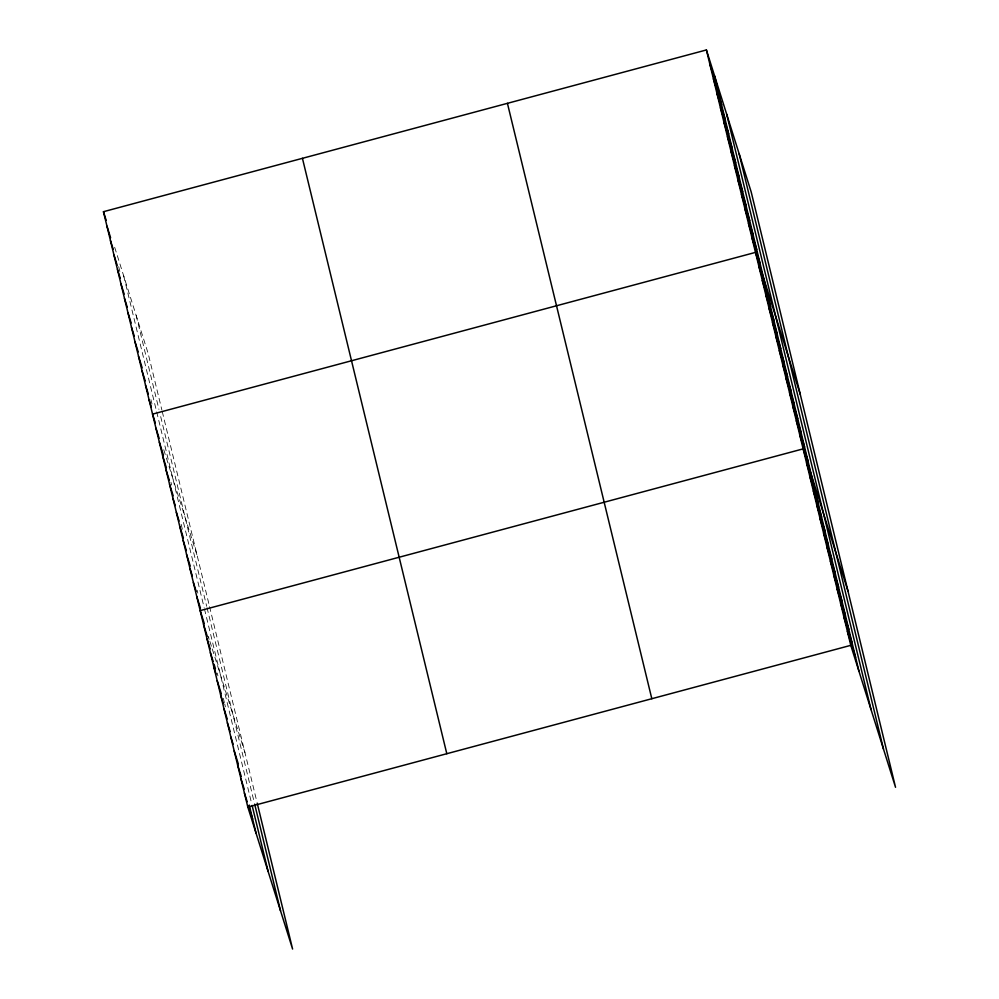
<?xml version="1.0" encoding="UTF-8"?>
<svg xmlns="http://www.w3.org/2000/svg" width="999" height="999" viewBox="0 0 999 999"><rect width="100%" height="100%" fill="white"/><g stroke="black" fill="none" stroke-linecap="round" stroke-linejoin="round"><path stroke-width="0.75" stroke-dasharray="5 3.75" d="M114.673 247.277L148.214 353.658L161.888 410.052M163.761 449.712L197.303 556.093M211.401 646.191L208.391 636.625L209.066 639.422M212.263 648.913L244.942 752.572M162.238 411.501L209.216 605.207M209.553 606.618L256.855 801.685M136.151 315.397L158.941 409.378M160.689 416.608L206.681 606.243M207.018 607.642L254.32 802.721M123.714 275.974L156.331 410.452M156.681 411.888L204.121 607.517M204.458 608.928L251.76 803.995M118.669 266.633L120.067 272.415M150.924 399.65L151.973 403.996M170.954 482.242L171.628 485.052M181.156 524.35L182.517 529.957M197.153 590.309L197.839 593.119M217.233 673.114L217.919 675.911M223.364 698.376L224.375 702.584M224.725 703.983L225.399 706.793"/><path stroke-width="1.5" d="M257.193 803.096L292.595 949.05L247.827 807.092L103.459 211.701L706.405 49.95L751.173 191.908L895.541 787.299L850.786 645.342L706.405 49.95M247.827 807.092L850.786 645.342M709.914 64.411L718.119 90.422M713.423 78.871L721.628 104.87M716.932 93.332L725.124 119.331M720.441 107.792L728.633 133.791M723.938 122.253L732.142 148.252M727.447 136.701L735.651 162.712M730.956 151.161L739.16 177.173M734.465 165.622L742.657 191.633M737.961 180.082L746.166 206.094M741.47 194.543L749.675 220.554M744.979 209.003L753.184 235.015M748.488 223.464L756.68 249.475M751.997 237.924L760.189 263.923M800.261 394.343L755.494 252.385L152.547 414.135L155.27 422.802M758.903 266.421L767.107 292.42M762.299 280.457L770.504 306.456M765.709 294.48L773.913 320.492M769.105 308.516L777.309 334.528M772.514 322.552L780.719 348.564M775.923 336.588L784.115 362.6M779.32 350.624L787.524 376.623M782.729 364.66L790.921 390.659M786.126 378.696L794.33 404.695M789.535 392.719L797.726 418.731M792.931 406.755L801.136 432.767M796.34 420.791L804.532 446.803M799.737 434.827L807.941 460.839M847.901 590.821L803.146 448.863L200.187 610.614L204.283 623.613M806.543 462.899L814.747 488.898M809.952 476.935L818.144 502.934M813.348 490.959L821.553 516.97M816.757 504.994L824.949 531.006M820.154 519.03L828.358 545.042M823.563 533.066L831.767 559.078M826.96 547.102L835.164 573.101M830.369 561.138L838.573 587.137M833.765 575.174L841.97 601.173M837.174 589.198L845.379 615.209M840.584 603.234L848.775 629.245M843.98 617.27L852.184 643.281M847.389 631.306L855.581 657.317M103.459 211.701L106.181 220.367M106.955 226.161L110.602 237.725M110.464 240.622L113.199 249.288M113.973 255.082L117.158 265.197M117.482 269.543L120.217 278.209M120.979 284.003L124.176 294.118M124.488 298.464L127.223 307.13M127.997 312.924L131.181 323.027M131.506 327.372L134.241 336.051M135.015 341.833L138.199 351.948M138.511 356.293L142.158 367.857M142.02 370.754L145.217 380.869M145.529 385.214L148.264 393.881M149.038 399.675L151.311 406.905M155.944 428.171L159.128 438.286M159.353 442.207L163.449 455.207M162.75 456.231L166.396 467.794M166.159 470.267L169.343 480.382M169.555 484.303L173.202 495.866M172.964 498.339L175.237 505.569M176.361 512.375L179.096 521.041M179.77 526.411L183.416 537.962M183.167 540.447L186.363 550.561M186.576 554.47L190.222 566.033M189.972 568.506L192.258 575.736M193.381 582.542L196.116 591.208M196.778 596.578L200.424 608.141M203.584 624.65L207.23 636.201M206.993 638.686L210.177 648.801M210.389 652.722L213.124 661.388M214.036 664.273L215.409 668.606M213.798 666.745L216.071 673.975M217.208 680.781L221.303 693.793M220.604 694.817L223.339 703.483M224.013 708.853L227.198 718.968M227.41 722.889L230.145 731.555M230.819 736.925L233.092 744.143M234.216 750.961L238.311 763.96M237.625 764.984L241.271 776.548M241.021 779.02L244.218 789.135M244.43 793.056L247.165 801.722M248.526 806.056L252.622 819.068M739.11 153.646L883.478 749.038M726.673 114.223L871.053 709.615M714.61 75.961L858.99 671.34M507.43 103.334L651.81 698.713M302.435 158.329L446.803 753.708M254.658 804.12L280.519 910.788M252.098 805.406L268.094 871.365M249.226 805.032L256.031 833.104"/></g></svg>
